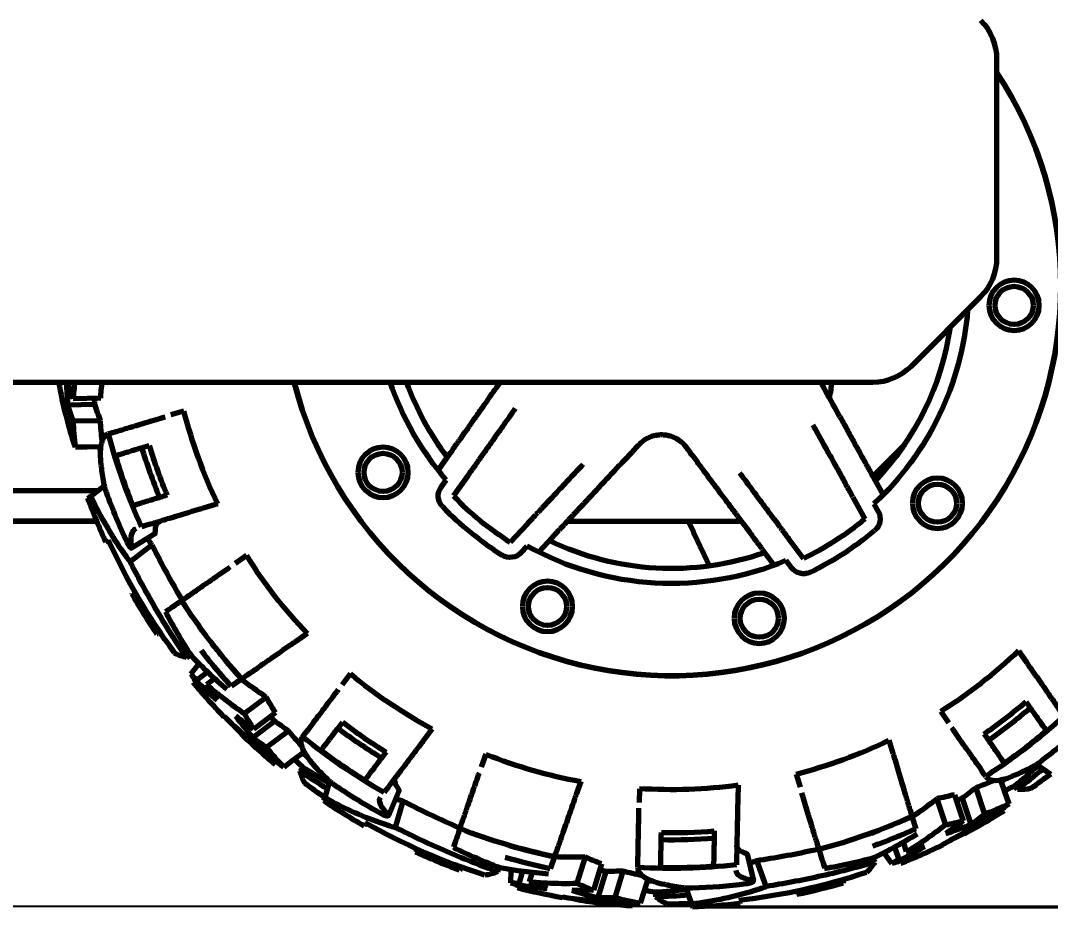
# Model space of a CAD drawing. Header units: millimetres. Extents: x 0 to 1189, y 0 to 841.
# Drawn here: x 703.6 to 771.2, y 264.2 to 322.4 of the extents above; entities that cross this region are included whole.
import ezdxf

# ---------------------------------------------------------------- set-up
doc = ezdxf.new("R2010")
doc.units = ezdxf.units.MM
doc.header["$LTSCALE"] = 0.75
doc.layers.add('FD_Dimensions', color=7, linetype='Continuous', lineweight=35)
doc.layers.add('Visible', color=7, linetype='Continuous', lineweight=70)
doc.styles.get("Standard").update_dxf_attribs({"font": 'arial.ttf'})
doc.dimstyles.new('Dim-ISO-25', dxfattribs={"dimtxt": 3.5, "dimasz": 3.5, "dimexe": 2.1, "dimexo": 2.1, "dimgap": 1.4, "dimtad": 1, "dimzin": 12, "dimdsep": 46, "dimtxsty": 'Standard', "dimcen": 0, "dimazin": 3, "dimtp": 0.1, "dimtm": 0.1, "dimtfac": 0.714286, "dimtmove": 0, "dimatfit": 3, "dimfxl": 1, "dimtzin": 12, "dimarcsym": 0})

# ---------------------------------------------------------------- blocks, each defined once
blk = doc.blocks.new('*D31')
at = {"layer": 'Defpoints', "color": 0, "transparency": 16777216}
for p in [(586.804795, 358.159183), (807.04622, 358.159183), (572.723978, 264.278999)]:
    blk.add_point(p, dxfattribs=at)
at = {"layer": 'FD_Dimensions', "color": 0, "lineweight": -2, "transparency": 16777216}
for p, q in [((588.904795, 358.159183), (809.14622, 358.159183)), ((807.04622, 267.778999), (807.04622, 354.659183)), ((574.823978, 264.278999), (809.14622, 264.278999))]:
    blk.add_line(p, q, dxfattribs=at)
at = {"layer": 'FD_Dimensions', "color": 0, "transparency": 16777216}
for points in [[(806.462887, 354.659183), (807.629554, 354.659183), (807.04622, 358.159183)], [(806.462887, 267.778999), (807.629554, 267.778999), (807.04622, 264.278999)]]:
    blk.add_solid(points, dxfattribs=at)
at = {"layer": 'FD_Dimensions', "color": 0, "transparency": 16777216, "insert": (803.858021, 311.219091), "char_height": 3.5, "attachment_point": 5, "rotation": 90}
blk.add_mtext('93.88', dxfattribs=at)
blk = doc.blocks.new('*D32')
at = {"layer": 'Defpoints', "color": 0, "transparency": 16777216}
for p in [(712.715859, 377.069183), (822.180648, 377.069183), (746.304795, 264.197192)]:
    blk.add_point(p, dxfattribs=at)
at = {"layer": 'FD_Dimensions', "color": 0, "lineweight": -2, "transparency": 16777216}
for p, q in [((714.815859, 377.069183), (824.280648, 377.069183)), ((822.180648, 267.697192), (822.180648, 373.569183)), ((748.404795, 264.197192), (824.280648, 264.197192))]:
    blk.add_line(p, q, dxfattribs=at)
at = {"layer": 'FD_Dimensions', "color": 0, "transparency": 16777216}
for points in [[(821.597314, 373.569183), (822.763981, 373.569183), (822.180648, 377.069183)], [(821.597314, 267.697192), (822.763981, 267.697192), (822.180648, 264.197192)]]:
    blk.add_solid(points, dxfattribs=at)
at = {"layer": 'FD_Dimensions', "color": 0, "transparency": 16777216, "insert": (818.993642, 320.633188), "char_height": 3.5, "attachment_point": 5, "rotation": 90}
blk.add_mtext('112.87', dxfattribs=at)

msp = doc.modelspace()

# ---------------------------------------------------------------- linework, layer by layer
at = {"layer": 'Visible', "extrusion": (0, 1, 0)}
for p, q in [((767.667, 306.816), (767.667, 319.834)), ((762.059, 299.717), (766.612, 304.271)), ((575.465, 298.663), (759.513, 298.663)), ((708.84, 297.598), (707.037, 297.573)), ((708.46, 297.185), (706.669, 297.159)), ((714.305, 296.765), (713.447, 296.505)), ((708.829, 296.129), (707.023, 296.104)), ((709.355, 295.269), (709.318, 295.257)), ((707.952, 294.399), (707.175, 294.388)), ((708.839, 294.411), (707.952, 294.399)), ((759.518, 292.476), (761.639, 294.598)), ((731.74, 293.946), (730.987, 292.88)), ((731.179, 291.767), (731.514, 292.24)), ((732.936, 292.52), (731.996, 291.19)), ((759.56, 292.399), (760.191, 291.257)), ((699.112, 291.548), (708.655, 291.548)), ((709.063, 291.864), (708.184, 291.182)), ((716.519, 290.674), (715.651, 290.412)), ((758.213, 291.115), (759.001, 289.688)), ((759.596, 290.679), (759.876, 290.172)), ((708.577, 289.548), (698.44, 289.548)), ((698.44, 289.547), (708.472, 289.547)), ((736.829, 289.347), (735.716, 288.157)), ((739.482, 289.547), (750.885, 289.547)), ((712.403, 288.709), (710.862, 287.772)), ((710.777, 286.865), (712.209, 287.977)), ((738.467, 288.463), (737.575, 287.51)), ((753.993, 288.393), (754.967, 287.087)), ((736.446, 287.474), (736.842, 287.897)), ((752.267, 287.696), (753.047, 286.65)), ((718.4, 287.277), (717.664, 286.765)), ((754.166, 286.489), (753.819, 286.953)), ((722.387, 282.168), (721.643, 281.651)), ((714.496, 280.574), (714.74, 280.763)), ((769.084, 281.03), (769.601, 280.286)), ((715.228, 280.119), (714.762, 279.497)), ((715.284, 280.195), (715.228, 280.119)), ((715.849, 279.65), (715.097, 279.087)), ((716.315, 279.218), (715.791, 278.826)), ((718.098, 279.185), (717.408, 278.705)), ((718.098, 279.185), (718.101, 279.187)), ((725.226, 279.519), (724.684, 278.804)), ((714.921, 278.955), (715.097, 279.087)), ((719.71, 277.996), (718.265, 276.914)), ((716.954, 276.73), (716.926, 276.709)), ((720.315, 276.981), (718.871, 275.9)), ((763.975, 277.042), (764.487, 276.306)), ((720.25, 276.423), (718.816, 275.349)), ((730.597, 275.892), (730.049, 275.17)), ((718.066, 275.568), (718.087, 275.596)), ((721.169, 275.786), (719.724, 274.704)), ((722.1, 275.398), (722.077, 275.368)), ((760.578, 275.161), (760.84, 274.294)), ((721.477, 273.87), (720.855, 273.404)), ((722.187, 274.401), (721.477, 273.87)), ((734.116, 274.249), (733.821, 273.403)), ((720.429, 273.718), (720.313, 273.563)), ((721.932, 273.138), (722.121, 273.382)), ((770.256, 273.571), (771.176, 272.946)), ((723.865, 272.473), (723.555, 271.404)), ((740.344, 272.46), (740.047, 271.604)), ((754.487, 272.948), (754.747, 272.089)), ((767.903, 272.57), (768.189, 271.731)), ((728.422, 271.883), (727.727, 270.219)), ((744.198, 271.985), (744.18, 271.089)), ((750.675, 272.208), (750.656, 271.302)), ((766.272, 272.031), (766.854, 270.321)), ((768.189, 271.731), (768.44, 270.995)), ((769.025, 271.937), (768.852, 272.193)), ((728.19, 269.436), (728.696, 271.176)), ((763.719, 271.325), (764.301, 269.617)), ((764.871, 271.587), (765.453, 269.88)), ((765.382, 271.353), (765.96, 269.658)), ((768.009, 270.688), (768.121, 270.529)), ((762.09, 270.16), (762.089, 270.163)), ((762.09, 270.16), (762.333, 269.356)), ((765.52, 269.012), (765.5, 269.041)), ((761.507, 268.474), (761.718, 267.855)), ((751.272, 267.686), (751.688, 265.932)), ((760.259, 267.796), (760.314, 267.719)), ((760.314, 267.719), (760.762, 267.083)), ((760.953, 268.164), (761.255, 267.276)), ((764.071, 268.313), (764.083, 268.28)), ((738.628, 267.525), (738.352, 266.732)), ((738.628, 267.525), (738.629, 267.528)), ((740.631, 267.511), (740.098, 265.787)), ((741.717, 267.045), (741.184, 265.323)), ((752.523, 265.571), (751.909, 267.276)), ((759.656, 267.163), (759.551, 267.454)), ((761.326, 267.067), (761.255, 267.276)), ((734.897, 266.532), (734.983, 266.829)), ((735.756, 266.594), (735.745, 265.817)), ((735.758, 266.689), (735.756, 266.594)), ((736.535, 266.579), (736.257, 265.682)), ((737.166, 266.504), (736.972, 265.879)), ((741.992, 266.556), (741.463, 264.845)), ((743.11, 266.581), (742.577, 264.856)), ((736.192, 265.472), (736.257, 265.682)), ((744.747, 266.059), (744.485, 265.212)), ((744.485, 265.212), (744.256, 264.469)), ((745.283, 264.887), (745.293, 265.196)), ((747.239, 265.485), (747.616, 264.438)), ((739.145, 264.867), (739.135, 264.833)), ((740.728, 264.581), (740.728, 264.616)), ((743.727, 264.473), (743.724, 264.279))]:
    msp.add_line(p, q, dxfattribs=at)
at = {"layer": 'Visible', "extrusion": (1e-16, 0, -1)}
for centre in [(-768.795, 303.697), (-727.375, 292.739), (-763.765, 290.716), (-738.166, 283.944), (-752.066, 283.171)]:
    msp.add_circle(centre, 1.65, dxfattribs=at)
at = {"layer": 'Visible'}
for centre in [(768.795, 303.697), (727.375, 292.739), (763.765, 290.716), (738.166, 283.944), (752.066, 283.171)]:
    msp.add_circle(centre, 1.25, dxfattribs=at)
for centre, radius, start, end in [((764.067, 319.834), 3.6, 0, 45), ((746.305, 304.947), 25.55, 194.23856, 33.27127), ((764.067, 306.816), 3.6, 315, 0), ((746.305, 304.947), 18.5, 316.32648, 351.67434), ((759.513, 302.263), 3.6, 270, 315), ((746.305, 304.947), 18.5, 199.85801, 217.30942), ((754.055, 298.524), 2.75, 341.4537, 2.89984), ((746.305, 304.947), 35.842, 196.936, 202.49387), ((746.305, 304.947), 39.494, 200.00212, 205.14119), ((746.305, 304.947), 19.85, 223.87441, 237.76149), ((746.305, 304.947), 20.85, 223.87441, 237.76149), ((708.472, 290.047), 0.5, 270, 272.64251), ((746.305, 304.947), 20.85, 295.87441, 309.76149), ((746.305, 304.947), 18.5, 244.32648, 289.30942), ((746.305, 304.947), 33.029, 212.34323, 223.60355), ((746.305, 304.947), 38.201, 217.82775, 222.40648), ((746.305, 304.947), 35.842, 304.936, 310.49387), ((746.305, 304.947), 35.842, 232.936, 238.49387), ((746.305, 304.947), 39.494, 308.00212, 313.14119), ((746.305, 304.947), 33.029, 284.34323, 295.60355), ((746.305, 304.947), 39.034, 231.66184, 232.15522), ((746.305, 304.947), 33.029, 248.34323, 259.60355), ((746.305, 304.947), 39.034, 303.66184, 304.15522), ((746.305, 304.947), 39.494, 236.00212, 241.14119), ((746.305, 304.947), 38.201, 289.82775, 294.40648), ((746.305, 304.947), 35.842, 268.936, 274.49387), ((746.305, 304.947), 38.201, 253.82775, 258.40648), ((746.305, 304.947), 39.034, 267.66184, 268.15522), ((746.305, 304.947), 39.494, 272.00212, 277.14119)]:
    msp.add_arc(centre, radius, start, end, dxfattribs=at)
at = {"layer": 'Visible', "extrusion": (1e-16, 0, -1)}
for centre, radius, start, end in [((-746.305, 304.947), 25.55, 146.72873, 345.76144), ((-746.305, 304.947), 19.5, 184.54474, 227.03047), ((-746.305, 304.947), 19.5, 319.33363, 341.19972), ((-746.305, 304.947), 33.029, 334.39645, 345.65677), ((-746.305, 304.947), 38.198, 335.59283, 345.32173), ((-746.305, 304.947), 39, 343.99085, 344.32489), ((-746.305, 304.947), 36.332, 337.58302, 343.06559), ((-746.305, 304.947), 38.155, 337.85129, 343.07116), ((-731.996, 291.19), 1, 316.12559, 35.26504), ((-746.305, 304.947), 40.75, 335.6634, 340.04544), ((-759.001, 289.688), 1, 151.09906, 230.23851), ((-746.305, 304.947), 19.85, 230.23851, 244.12559), ((-746.305, 304.947), 40.53, 323.59586, 335.73799), ((-735.716, 288.157), 1, 223.09906, 302.23851), ((-746.305, 304.947), 19.5, 247.33363, 299.03048), ((-754.967, 287.087), 1, 244.12559, 323.26504), ((-746.305, 304.947), 40.75, 325.95456, 330.3366), ((-746.305, 304.947), 38.198, 317.59283, 327.32173), ((-746.305, 304.947), 39.034, 317.75632, 322.23651), ((-746.305, 304.947), 33.029, 226.39645, 237.65677), ((-746.305, 304.947), 33.029, 298.39645, 309.65677), ((-746.305, 304.947), 40.75, 316.13414, 320.36886), ((-746.305, 304.947), 36.332, 229.58302, 235.0656), ((-746.305, 304.947), 38.198, 227.59283, 237.32173), ((-746.305, 304.947), 36.332, 301.58302, 307.06559), ((-746.305, 304.947), 40.75, 309.63114, 313.86586), ((-746.305, 304.947), 38.198, 299.59283, 309.32173), ((-746.305, 304.947), 38.155, 229.85129, 235.07116), ((-746.305, 304.947), 38.155, 301.85129, 307.07116), ((-746.305, 304.947), 39, 307.99085, 308.32489), ((-746.305, 304.947), 39, 235.99085, 236.32489), ((-746.305, 304.947), 40.53, 232.14573, 234.40414), ((-746.305, 304.947), 40.53, 304.14573, 306.40414), ((-746.305, 304.947), 33.029, 262.39645, 273.65677), ((-746.305, 304.947), 40.75, 299.6634, 304.04544), ((-746.305, 304.947), 40.75, 237.63114, 241.86587), ((-746.305, 304.947), 40.53, 287.59586, 299.73799), ((-746.305, 304.947), 38.198, 245.59283, 255.32173), ((-746.305, 304.947), 38.198, 281.59283, 291.32173), ((-746.305, 304.947), 39.034, 245.75632, 250.23651), ((-746.305, 304.947), 36.332, 265.58302, 271.06559), ((-746.305, 304.947), 40.75, 289.95456, 294.3366), ((-746.305, 304.947), 40.75, 244.13413, 248.36886), ((-746.305, 304.947), 39.034, 281.75632, 286.23651), ((-746.305, 304.947), 38.198, 263.59283, 273.32173), ((-746.305, 304.947), 38.155, 265.85129, 271.07116), ((-746.305, 304.947), 40.53, 251.59586, 263.73799), ((-746.305, 304.947), 39, 271.99085, 272.32489), ((-746.305, 304.947), 40.75, 253.95456, 258.3366), ((-746.305, 304.947), 40.75, 280.13414, 284.36886), ((-746.305, 304.947), 40.75, 273.63114, 277.86586), ((-746.305, 304.947), 40.53, 268.14573, 270.40414), ((-746.305, 304.947), 40.75, 263.6634, 268.04544)]:
    msp.add_arc(centre, radius, start, end, dxfattribs=at)
for centre, major_axis, ratio, start_param, end_param in [((752.753, 306.122), (47.169, 0.673), 0.707106, 2.902593, 2.936258), ((756.066, 297.191), (47.247, 0.674), 0.579245, 3.181116, 3.220025), ((752.567, 304.63), (45.243, 0.643), 0.7071, 2.892808, 2.926871), ((757.254, 315.843), (44.265, 34.357), 0.196114, 2.99138, 3.060103), ((754.462, 305.458), (37.617, 28.161), 0.707106, 3.159804, 3.197451), ((758.762, 304.408), (37.829, 28.314), 0.579247, 3.181085, 3.224097), ((750.831, 309.688), (37.765, 28.27), 0.707106, 2.902593, 2.944348), ((751.559, 308.375), (36.225, 27.117), 0.707107, 2.892847, 2.926908), ((757.201, 315.897), (34.357, 44.265), 0.196114, 3.223082, 3.291805), ((744.905, 308.163), (23.743, 34.137), 0.922984, 3.05943, 3.112925), ((742.814, 304.61), (-25.129, 33.13), 0.922984, 3.05943, 3.112925), ((744.67, 311.001), (-14.595, 42.829), 0.707106, 2.892842, 2.926905), ((739.258, 318.693), (-31.482, 46.354), 0.196114, 3.223082, 3.291805), ((750.663, 316.628), (-15.244, 44.726), 0.579243, 3.181151, 3.224161), ((743.195, 310.716), (-15.216, 44.652), 0.707106, 2.902593, 2.944348), ((748.339, 312.863), (-15.158, 44.478), 0.707106, 3.159804, 3.197451), ((756.696, 311.836), (13.955, 45.145), 0.579241, 3.181171, 3.224182), ((739.326, 318.728), (-18.997, 52.716), 0.196114, 2.99138, 3.060103), ((748.759, 320.198), (15.617, 53.814), 0.196114, 2.99138, 3.060103), ((748.54, 310.805), (13.366, 43.228), 0.707108, 2.892855, 2.926918), ((752.603, 310.155), (13.88, 44.894), 0.707106, 3.159804, 3.197451), ((747.18, 311.443), (13.936, 45.068), 0.707106, 2.902593, 2.944348), ((743.282, 306.726), (-0.856, 41.573), 0.922984, 3.05943, 3.112925), ((748.684, 320.21), (1.777, 56.006), 0.196114, 3.223082, 3.291805)]:
    msp.add_ellipse(centre, major_axis=major_axis, ratio=ratio, start_param=start_param, end_param=end_param, dxfattribs=at)
at = {"layer": 'Visible'}
for centre, major_axis, ratio, start_param, end_param in [((756.104, 297.149), (49.09, 0.702), 0.579244, 3.063658, 3.102012), ((752.651, 304.635), (47.078, 0.671), 0.707105, 3.347881, 3.380548), ((751.506, 305.818), (38.851, 23.638), 0.768445, 2.811499, 2.840964), ((749.521, 303.547), (34.137, 23.743), 0.922984, 3.026359, 3.112925), ((750.905, 309.948), (37.933, 28.394), 0.707105, 3.238675, 3.295086), ((758.816, 304.399), (39.302, 29.422), 0.579244, 3.060617, 3.102012), ((751.623, 308.425), (37.692, 28.215), 0.707105, 3.347881, 3.380548), ((750, 308.709), (17.537, 41.96), 0.768445, 2.811499, 2.840964), ((743.869, 309.624), (-34.487, 29.645), 0.768445, 2.811499, 2.840964), ((750.693, 316.677), (-15.837, 46.47), 0.579244, 3.060617, 3.102012), ((744.64, 311.08), (-15.186, 44.566), 0.707105, 3.347881, 3.380548), ((749.729, 305.705), (13.661, 39.274), 0.922984, 3.026359, 3.112925), ((742.971, 310.868), (-15.283, 44.851), 0.707105, 3.238675, 3.295086), ((748.63, 307.573), (-12.032, 39.803), 0.922984, 3.026359, 3.112925), ((747.087, 311.697), (13.999, 45.268), 0.707105, 3.238675, 3.295086), ((756.749, 311.858), (14.502, 46.904), 0.579244, 3.060617, 3.102012), ((747.083, 310.163), (-10.476, 44.254), 0.768445, 2.811499, 2.840964), ((748.563, 310.887), (13.909, 44.981), 0.707105, 3.347881, 3.380548)]:
    msp.add_ellipse(centre, major_axis=major_axis, ratio=ratio, start_param=start_param, end_param=end_param, dxfattribs=at)
for points, knots in [([(707.175, 294.388), (706.958, 295.057), (706.76, 295.735), (706.395, 297.162), (706.233, 297.913), (706.096, 298.663)], [17.408031, 17.408031, 17.408031, 17.408031, 17.632683, 17.632683, 17.8781763, 17.8781763, 17.8781763, 17.8781763]), ([(757.364, 296.378), (757.058, 296.931), (756.744, 297.501), (756.318, 298.273), (756.205, 298.477), (756.102, 298.663)], [0.0001795, 0.0001795, 0.0001795, 0.0001795, 0.228271, 0.228271, 0.3177432, 0.3177432, 0.3177432, 0.3177432]), ([(733.316, 296.174), (733.428, 296.332), (733.574, 296.539), (733.928, 297.039), (734.134, 297.331), (734.364, 297.656)], [-0.2877058, -0.2877058, -0.2877058, -0.2877058, -0.1439315, -0.1439315, -0.0000769, -0.0000769, -0.0000769, -0.0000769]), ([(736.048, 296.92), (735.838, 296.624), (735.566, 296.239), (735.076, 295.546), (734.888, 295.28), (734.74, 295.07)], [0.000001, 0.000001, 0.000001, 0.000001, 0.1317049, 0.1317049, 0.240232, 0.240232, 0.240232, 0.240232]), ([(709.353, 295.268), (709.512, 295.316), (709.711, 295.376), (710.207, 295.526), (710.513, 295.619), (711.129, 295.805), (711.496, 295.916), (712.274, 296.151), (712.684, 296.275), (713.075, 296.393)], [-4.0816675, -4.0816675, -4.0816675, -4.0816675, -3.9618291, -3.9618291, -3.8252836, -3.8252836, -3.6886674, -3.6886674, -3.5563533, -3.5563533, -3.5563533, -3.5563533]), ([(733.316, 296.174), (733.139, 295.924), (732.988, 295.71), (732.701, 295.304), (732.56, 295.105), (732.406, 294.887), (732.367, 294.832), (732.347, 294.804)], [1.8083544, 1.8083544, 1.8083544, 1.8083544, 2.0183642, 2.0183642, 2.3054133, 2.3054133, 2.4994917, 2.4994917, 2.4994917, 2.4994917]), ([(757.364, 296.377), (757.556, 296.029), (757.729, 295.716), (758.025, 295.179), (758.148, 294.958), (758.241, 294.788)], [-0.2881047, -0.2881047, -0.2881047, -0.2881047, -0.1440088, -0.1440088, -0.0000001, -0.0000001, -0.0000001, -0.0000001]), ([(756.703, 293.849), (756.58, 294.074), (756.422, 294.359), (756.012, 295.102), (755.784, 295.515), (755.609, 295.832)], [0.000128, 0.000128, 0.000128, 0.000128, 0.1731678, 0.1731678, 0.3834243, 0.3834243, 0.3834243, 0.3834243]), ([(709.317, 295.257), (709.276, 295.245), (709.237, 295.226), (709.034, 295.091), (708.916, 294.86), (708.796, 294.186), (708.794, 293.752), (708.855, 293.208), (708.86, 293.171), (708.864, 293.133)], [2.3628766, 2.3628766, 2.3628766, 2.3628766, 2.4067943, 2.4067943, 2.6057136, 2.6057136, 2.8021395, 2.8021395, 2.8164491, 2.8164491, 2.8164491, 2.8164491]), ([(731.74, 293.946), (731.816, 294.053), (731.906, 294.18), (732.045, 294.377), (732.12, 294.484), (732.226, 294.632), (732.275, 294.702), (732.328, 294.776), (732.344, 294.799), (732.347, 294.804)], [-0.455571, -0.455571, -0.455571, -0.455571, -0.4160596, -0.4160596, -0.3774293, -0.3774293, -0.3399935, -0.3399935, -0.3080137, -0.3080137, -0.3080137, -0.3080137]), ([(734.74, 295.07), (734.492, 294.719), (734.283, 294.424), (733.932, 293.928), (733.771, 293.7), (733.593, 293.449), (733.547, 293.384), (733.526, 293.354)], [1.7902439, 1.7902439, 1.7902439, 1.7902439, 2.0572112, 2.0572112, 2.3687753, 2.3687753, 2.5871882, 2.5871882, 2.5871882, 2.5871882]), ([(744.192, 294.581), (744.226, 294.617), (744.261, 294.652), (744.456, 294.832), (744.645, 294.959), (744.994, 295.109), (745.135, 295.152), (745.363, 295.195), (745.446, 295.206), (745.607, 295.216), (745.685, 295.216), (745.764, 295.212)], [-0.1895415, -0.1895415, -0.1895415, -0.1895415, -0.1716037, -0.1716037, -0.09499, -0.09499, -0.0487184, -0.0487184, -0.0235669, -0.0235669, -0.000001, -0.000001, -0.000001, -0.000001]), ([(745.764, 295.212), (745.842, 295.207), (745.92, 295.198), (746.079, 295.17), (746.159, 295.151), (746.382, 295.083), (746.517, 295.024), (746.847, 294.836), (747.02, 294.69), (747.194, 294.49), (747.225, 294.451), (747.255, 294.411)], [-0.1902038, -0.1902038, -0.1902038, -0.1902038, -0.1665355, -0.1665355, -0.1413064, -0.1413064, -0.0947988, -0.0947988, -0.0182444, -0.0182444, -0.000001, -0.000001, -0.000001, -0.000001]), ([(758.241, 294.788), (758.389, 294.52), (758.516, 294.291), (758.756, 293.856), (758.874, 293.642), (759.003, 293.409), (759.036, 293.349), (759.052, 293.32)], [-8.561496, -8.561496, -8.561496, -8.561496, -8.3514854, -8.3514854, -8.0644363, -8.0644363, -7.8703579, -7.8703579, -7.8703579, -7.8703579]), ([(709.803, 293.837), (709.954, 293.883), (710.139, 293.939), (710.615, 294.082), (710.921, 294.175), (711.463, 294.339), (711.73, 294.419), (712.017, 294.506)], [-4.069161, -4.069161, -4.069161, -4.069161, -3.9594341, -3.9594341, -3.8229021, -3.8229021, -3.7194059, -3.7194059, -3.7194059, -3.7194059]), ([(741.572, 291.782), (742.004, 292.243), (742.449, 292.719), (743.136, 293.453), (743.369, 293.701), (743.755, 294.114), (743.986, 294.361), (744.192, 294.581)], [0.0001795, 0.0001795, 0.0001795, 0.0001795, 0.228271, 0.228271, 0.3626383, 0.3626383, 0.4968343, 0.4968343, 0.4968343, 0.4968343]), ([(749.549, 291.338), (749.171, 291.845), (748.781, 292.366), (748.18, 293.172), (747.976, 293.445), (747.638, 293.898), (747.436, 294.169), (747.255, 294.411)], [-0.4080662, -0.4080662, -0.4080662, -0.4080662, -0.2206611, -0.2206611, -0.1102605, -0.1102605, -0.000001, -0.000001, -0.000001, -0.000001]), ([(756.703, 293.849), (756.912, 293.473), (757.086, 293.156), (757.38, 292.624), (757.515, 292.38), (757.664, 292.11), (757.702, 292.041), (757.719, 292.009)], [-8.9311151, -8.9311151, -8.9311151, -8.9311151, -8.6641467, -8.6641467, -8.3525826, -8.3525826, -8.1341697, -8.1341697, -8.1341697, -8.1341697]), ([(733.526, 293.354), (733.523, 293.349), (733.507, 293.327), (733.455, 293.253), (733.407, 293.185), (733.304, 293.04), (733.231, 292.937), (733.096, 292.746), (733.01, 292.624), (732.936, 292.52)], [0.3038444, 0.3038444, 0.3038444, 0.3038444, 0.3361689, 0.3361689, 0.3733732, 0.3733732, 0.411099, 0.411099, 0.4492072, 0.4492072, 0.4492072, 0.4492072]), ([(738.963, 291.628), (739.139, 291.815), (739.361, 292.053), (739.941, 292.673), (740.264, 293.017), (740.511, 293.282)], [0.000128, 0.000128, 0.000128, 0.000128, 0.1731678, 0.1731678, 0.3834243, 0.3834243, 0.3834243, 0.3834243]), ([(750.77, 292.712), (750.987, 292.421), (751.269, 292.043), (751.776, 291.363), (751.971, 291.102), (752.125, 290.897)], [0.000001, 0.000001, 0.000001, 0.000001, 0.1317049, 0.1317049, 0.240232, 0.240232, 0.240232, 0.240232]), ([(759.052, 293.32), (759.055, 293.314), (759.069, 293.29), (759.112, 293.21), (759.154, 293.135), (759.242, 292.976), (759.305, 292.862), (759.422, 292.65), (759.497, 292.515), (759.56, 292.399)], [-0.2991643, -0.2991643, -0.2991643, -0.2991643, -0.2671844, -0.2671844, -0.2297487, -0.2297487, -0.1911184, -0.1911184, -0.151607, -0.151607, -0.151607, -0.151607]), ([(709.018, 292.081), (709.026, 292.036), (709.035, 291.988), (709.065, 291.849), (709.091, 291.753), (709.138, 291.597), (709.157, 291.539), (709.178, 291.48), (709.183, 291.466), (709.188, 291.452), (709.193, 291.438)], [0.57737749, 0.57737749, 0.57737749, 0.57737749, 0.59475126, 0.59475126, 0.62625191, 0.62625191, 0.6448508, 0.6448508, 0.6448508, 0.64934479, 0.64934479, 0.64934479, 0.64934479]), ([(738.963, 291.628), (738.67, 291.314), (738.423, 291.05), (738.007, 290.606), (737.817, 290.403), (737.606, 290.178), (737.552, 290.12), (737.527, 290.093)], [-8.9311151, -8.9311151, -8.9311151, -8.9311151, -8.6641467, -8.6641467, -8.3525826, -8.3525826, -8.1341697, -8.1341697, -8.1341697, -8.1341697]), ([(741.572, 291.781), (741.3, 291.491), (741.056, 291.23), (740.637, 290.782), (740.464, 290.597), (740.332, 290.456)], [-0.2881047, -0.2881047, -0.2881047, -0.2881047, -0.1440088, -0.1440088, -0.0000001, -0.0000001, -0.0000001, -0.0000001]), ([(750.635, 289.883), (750.519, 290.038), (750.368, 290.241), (750.001, 290.732), (749.787, 291.019), (749.549, 291.337)], [-0.2877058, -0.2877058, -0.2877058, -0.2877058, -0.1439315, -0.1439315, -0.0000769, -0.0000769, -0.0000769, -0.0000769]), ([(758.213, 291.115), (758.152, 291.226), (758.08, 291.357), (757.967, 291.562), (757.906, 291.672), (757.82, 291.828), (757.779, 291.901), (757.736, 291.98), (757.722, 292.004), (757.719, 292.009)], [0.1496318, 0.1496318, 0.1496318, 0.1496318, 0.18774, 0.18774, 0.2254658, 0.2254658, 0.2626701, 0.2626701, 0.2949946, 0.2949946, 0.2949946, 0.2949946]), ([(708.184, 291.182), (708.236, 291.07), (708.288, 290.958), (708.937, 289.609), (709.648, 288.412), (710.564, 287.148), (710.67, 287.006), (710.777, 286.865)], [-6.7908419, -6.7908419, -6.7908419, -6.7908419, -6.742069, -6.742069, -6.2007054, -6.2007054, -6.1314654, -6.1314654, -6.1314654, -6.1314654]), ([(713.19, 291.235), (712.899, 291.147), (712.629, 291.065), (712.084, 290.9), (711.777, 290.808), (711.301, 290.664), (711.116, 290.608), (710.965, 290.562)], [-0.6503544, -0.6503544, -0.6503544, -0.6503544, -0.5458766, -0.5458766, -0.409261, -0.409261, -0.2999653, -0.2999653, -0.2999653, -0.2999653]), ([(752.125, 290.897), (752.382, 290.551), (752.598, 290.262), (752.961, 289.775), (753.128, 289.551), (753.313, 289.304), (753.36, 289.241), (753.382, 289.212)], [1.7902439, 1.7902439, 1.7902439, 1.7902439, 2.0572112, 2.0572112, 2.3687753, 2.3687753, 2.5871882, 2.5871882, 2.5871882, 2.5871882]), ([(715.276, 290.298), (714.878, 290.178), (714.461, 290.052), (713.673, 289.814), (713.302, 289.702), (712.681, 289.514), (712.374, 289.421), (711.878, 289.271), (711.679, 289.211), (711.52, 289.163)], [-0.8176817, -0.8176817, -0.8176817, -0.8176817, -0.683213, -0.683213, -0.5456153, -0.5456153, -0.4089137, -0.4089137, -0.2898807, -0.2898807, -0.2898807, -0.2898807]), ([(715.651, 290.412), (715.532, 290.375), (715.39, 290.333), (715.278, 290.299), (715.277, 290.299), (715.276, 290.298)], [0.44681284, 0.44681284, 0.44681284, 0.44681284, 0.48438099, 0.48438099, 0.4848196, 0.4848196, 0.4848196, 0.4848196]), ([(736.829, 289.347), (736.916, 289.44), (737.018, 289.549), (737.178, 289.72), (737.264, 289.812), (737.386, 289.942), (737.443, 290.003), (737.504, 290.068), (737.523, 290.089), (737.527, 290.093)], [0.1496318, 0.1496318, 0.1496318, 0.1496318, 0.18774, 0.18774, 0.2254658, 0.2254658, 0.2626701, 0.2626701, 0.2949946, 0.2949946, 0.2949946, 0.2949946]), ([(740.332, 290.456), (740.123, 290.232), (739.944, 290.041), (739.604, 289.678), (739.437, 289.499), (739.255, 289.305), (739.209, 289.255), (739.186, 289.231)], [-8.561496, -8.561496, -8.561496, -8.561496, -8.3514854, -8.3514854, -8.0644363, -8.0644363, -7.8703579, -7.8703579, -7.8703579, -7.8703579]), ([(712.425, 288.782), (712.42, 288.991), (712.445, 289.163), (712.552, 289.416), (712.634, 289.498), (712.744, 289.533), (712.745, 289.533), (712.746, 289.534)], [-0.2529301, -0.2529301, -0.2529301, -0.2529301, -0.1264637, -0.1264637, -0.0014004, -0.0014004, 0, 0, 0, 0]), ([(750.635, 289.883), (750.818, 289.638), (750.974, 289.428), (751.272, 289.029), (751.418, 288.833), (751.577, 288.62), (751.618, 288.565), (751.638, 288.539)], [1.8083544, 1.8083544, 1.8083544, 1.8083544, 2.0183642, 2.0183642, 2.3054133, 2.3054133, 2.4994917, 2.4994917, 2.4994917, 2.4994917]), ([(710.878, 287.892), (710.827, 288.22), (710.826, 288.49), (710.922, 288.887), (711.019, 289.011), (711.161, 289.054)], [-0.3219243, -0.3219243, -0.3219243, -0.3219243, -0.1609373, -0.1609373, 0, 0, 0, 0]), ([(712.403, 288.709), (712.404, 288.71), (712.406, 288.711), (712.42, 288.724), (712.425, 288.748), (712.425, 288.782)], [0.08069478, 0.08069478, 0.08069478, 0.08069478, 0.08342407, 0.08342407, 0.10432825, 0.10432825, 0.10432825, 0.10432825]), ([(739.186, 289.231), (739.181, 289.226), (739.162, 289.206), (739.1, 289.139), (739.042, 289.077), (738.917, 288.944), (738.828, 288.849), (738.663, 288.673), (738.557, 288.559), (738.467, 288.463)], [-0.2991643, -0.2991643, -0.2991643, -0.2991643, -0.2671844, -0.2671844, -0.2297487, -0.2297487, -0.1911184, -0.1911184, -0.151607, -0.151607, -0.151607, -0.151607]), ([(753.382, 289.212), (753.385, 289.207), (753.402, 289.185), (753.456, 289.113), (753.506, 289.046), (753.612, 288.903), (753.687, 288.802), (753.827, 288.614), (753.917, 288.495), (753.993, 288.393)], [0.3038444, 0.3038444, 0.3038444, 0.3038444, 0.3361689, 0.3361689, 0.3733732, 0.3733732, 0.411099, 0.411099, 0.4492072, 0.4492072, 0.4492072, 0.4492072]), ([(710.552, 288.168), (710.567, 288.136), (710.583, 288.104), (710.621, 288.032), (710.644, 287.993), (710.697, 287.91), (710.726, 287.869), (710.779, 287.808), (710.801, 287.788), (710.841, 287.765), (710.857, 287.765), (710.879, 287.787), (710.884, 287.811), (710.882, 287.859), (710.88, 287.875), (710.878, 287.892)], [0.0011854, 0.0011854, 0.0011854, 0.0011854, 0.0118921, 0.0118921, 0.0261366, 0.0261366, 0.045713, 0.045713, 0.0638758, 0.0638758, 0.0833592, 0.0833592, 0.1044028, 0.1044028, 0.1129139, 0.1129139, 0.1129139, 0.1129139]), ([(711.896, 288.401), (711.964, 288.307), (712.032, 288.213), (712.137, 288.072), (712.173, 288.024), (712.209, 287.977)], [17.2760773, 17.2760773, 17.2760773, 17.2760773, 17.32127312, 17.32127312, 17.3447499, 17.3447499, 17.3447499, 17.3447499]), ([(712.209, 287.977), (712.418, 287.556), (712.633, 287.137), (713.282, 285.912), (713.728, 285.119), (714.187, 284.347)], [-2.189382, -2.189382, -2.189382, -2.189382, -2.0480289, -2.0480289, -1.7727264, -1.7727264, -1.7727264, -1.7727264]), ([(752.267, 287.696), (752.188, 287.801), (752.095, 287.926), (751.951, 288.119), (751.873, 288.224), (751.764, 288.37), (751.713, 288.438), (751.659, 288.511), (751.642, 288.533), (751.638, 288.539)], [-0.455571, -0.455571, -0.455571, -0.455571, -0.4160596, -0.4160596, -0.3774293, -0.3774293, -0.3399935, -0.3399935, -0.3080137, -0.3080137, -0.3080137, -0.3080137]), ([(714.496, 280.574), (714.38, 280.744), (714.264, 280.916), (713.201, 282.513), (712.289, 284.029), (711.212, 286.023), (710.992, 286.443), (710.777, 286.865)], [1.4412238, 1.4412238, 1.4412238, 1.4412238, 1.506827, 1.506827, 2.0457096, 2.0457096, 2.1881347, 2.1881347, 2.1881347, 2.1881347]), ([(714.153, 284.323), (714.289, 284.418), (714.459, 284.536), (714.885, 284.832), (715.147, 285.015), (715.676, 285.382), (715.991, 285.601), (716.658, 286.066), (717.009, 286.31), (717.345, 286.543)], [0.2897036, 0.2897036, 0.2897036, 0.2897036, 0.409542, 0.409542, 0.5460875, 0.5460875, 0.6827036, 0.6827036, 0.8150178, 0.8150178, 0.8150178, 0.8150178]), ([(721.321, 281.427), (720.98, 281.189), (720.623, 280.941), (719.946, 280.47), (719.628, 280.249), (719.096, 279.879), (718.833, 279.696), (718.407, 279.4), (718.236, 279.281), (718.101, 279.187)], [3.5813627, 3.5813627, 3.5813627, 3.5813627, 3.7158313, 3.7158313, 3.8534291, 3.8534291, 3.9901307, 3.9901307, 4.1091636, 4.1091636, 4.1091636, 4.1091636]), ([(721.643, 281.651), (721.541, 281.579), (721.42, 281.495), (721.323, 281.428), (721.322, 281.427), (721.321, 281.427)], [0.44681284, 0.44681284, 0.44681284, 0.44681284, 0.48438099, 0.48438099, 0.4848196, 0.4848196, 0.4848196, 0.4848196]), ([(769.601, 280.286), (769.673, 280.183), (769.757, 280.062), (769.824, 279.966), (769.825, 279.965), (769.825, 279.964)], [0.44681284, 0.44681284, 0.44681284, 0.44681284, 0.48438099, 0.48438099, 0.4848196, 0.4848196, 0.4848196, 0.4848196]), ([(769.825, 279.964), (770.063, 279.622), (770.311, 279.265), (770.782, 278.589), (771.003, 278.271), (771.373, 277.739), (771.556, 277.475), (771.852, 277.049), (771.971, 276.879), (772.065, 276.743)], [-0.8176817, -0.8176817, -0.8176817, -0.8176817, -0.683213, -0.683213, -0.5456153, -0.5456153, -0.4089137, -0.4089137, -0.2898807, -0.2898807, -0.2898807, -0.2898807]), ([(715.791, 278.826), (716.079, 278.573), (716.376, 278.324), (717.187, 277.676), (717.716, 277.287), (718.265, 276.914)], [6.940353, 6.940353, 6.940353, 6.940353, 7.0935578, 7.0935578, 7.3468953, 7.3468953, 7.3468953, 7.3468953]), ([(722.1, 275.397), (722.2, 275.529), (722.325, 275.695), (722.638, 276.107), (722.832, 276.362), (723.221, 276.875), (723.453, 277.181), (723.944, 277.828), (724.202, 278.169), (724.449, 278.495)], [-4.0816675, -4.0816675, -4.0816675, -4.0816675, -3.9618291, -3.9618291, -3.8252836, -3.8252836, -3.6886674, -3.6886674, -3.5563533, -3.5563533, -3.5563533, -3.5563533]), ([(769.579, 277.69), (769.753, 277.441), (769.914, 277.209), (770.239, 276.742), (770.422, 276.479), (770.706, 276.07), (770.816, 275.912), (770.906, 275.782)], [-0.6503544, -0.6503544, -0.6503544, -0.6503544, -0.5458766, -0.5458766, -0.409261, -0.409261, -0.2999653, -0.2999653, -0.2999653, -0.2999653]), ([(720.855, 273.404), (720.286, 273.819), (719.728, 274.251), (718.407, 275.346), (717.661, 276.027), (716.954, 276.73)], [17.408031, 17.408031, 17.408031, 17.408031, 17.632683, 17.632683, 17.9554931, 17.9554931, 17.9554931, 17.9554931]), ([(723.305, 274.504), (723.4, 274.63), (723.517, 274.783), (723.817, 275.18), (724.011, 275.434), (724.352, 275.885), (724.521, 276.107), (724.703, 276.347)], [-4.069161, -4.069161, -4.069161, -4.069161, -3.9594341, -3.9594341, -3.8229021, -3.8229021, -3.7194059, -3.7194059, -3.7194059, -3.7194059]), ([(766.929, 272.795), (766.834, 272.931), (766.716, 273.102), (766.42, 273.527), (766.237, 273.79), (765.87, 274.318), (765.651, 274.633), (765.186, 275.3), (764.942, 275.651), (764.709, 275.987)], [-4.0816675, -4.0816675, -4.0816675, -4.0816675, -3.9618291, -3.9618291, -3.8252836, -3.8252836, -3.6886674, -3.6886674, -3.5563533, -3.5563533, -3.5563533, -3.5563533]), ([(722.077, 275.367), (722.051, 275.333), (722.03, 275.295), (721.945, 275.066), (721.986, 274.81), (722.285, 274.194), (722.538, 273.842), (722.908, 273.438), (722.933, 273.41), (722.959, 273.382)], [2.3628766, 2.3628766, 2.3628766, 2.3628766, 2.4067943, 2.4067943, 2.6057136, 2.6057136, 2.8021395, 2.8021395, 2.8164491, 2.8164491, 2.8164491, 2.8164491]), ([(730.049, 275.17), (729.974, 275.07), (729.885, 274.953), (729.814, 274.86), (729.813, 274.858), (729.812, 274.857)], [0.44681284, 0.44681284, 0.44681284, 0.44681284, 0.48438099, 0.48438099, 0.4848196, 0.4848196, 0.4848196, 0.4848196]), ([(768.151, 273.665), (768.061, 273.795), (767.95, 273.953), (767.666, 274.362), (767.484, 274.624), (767.161, 275.089), (767.001, 275.318), (766.83, 275.564)], [-4.069161, -4.069161, -4.069161, -4.069161, -3.9594341, -3.9594341, -3.8229021, -3.8229021, -3.7194059, -3.7194059, -3.7194059, -3.7194059]), ([(729.812, 274.857), (729.561, 274.526), (729.298, 274.18), (728.8, 273.523), (728.566, 273.215), (728.174, 272.698), (727.98, 272.442), (727.667, 272.029), (727.541, 271.864), (727.441, 271.732)], [-0.8176817, -0.8176817, -0.8176817, -0.8176817, -0.683213, -0.683213, -0.5456153, -0.5456153, -0.4089137, -0.4089137, -0.2898807, -0.2898807, -0.2898807, -0.2898807]), ([(727.574, 274.389), (727.391, 274.147), (727.22, 273.922), (726.876, 273.469), (726.682, 273.213), (726.382, 272.817), (726.265, 272.663), (726.17, 272.537)], [-0.6503544, -0.6503544, -0.6503544, -0.6503544, -0.5458766, -0.5458766, -0.409261, -0.409261, -0.2999653, -0.2999653, -0.2999653, -0.2999653]), ([(760.84, 274.294), (760.877, 274.174), (760.919, 274.033), (760.953, 273.921), (760.953, 273.919), (760.954, 273.918)], [0.44681284, 0.44681284, 0.44681284, 0.44681284, 0.48438099, 0.48438099, 0.4848196, 0.4848196, 0.4848196, 0.4848196]), ([(760.954, 273.918), (761.074, 273.52), (761.2, 273.104), (761.438, 272.315), (761.55, 271.944), (761.738, 271.324), (761.831, 271.016), (761.981, 270.52), (762.041, 270.321), (762.089, 270.163)], [3.5813627, 3.5813627, 3.5813627, 3.5813627, 3.7158313, 3.7158313, 3.8534291, 3.8534291, 3.9901307, 3.9901307, 4.1091636, 4.1091636, 4.1091636, 4.1091636]), ([(770.064, 273.462), (770.104, 273.483), (770.147, 273.506), (770.27, 273.578), (770.353, 273.632), (770.486, 273.725), (770.536, 273.761), (770.585, 273.799), (770.597, 273.808), (770.609, 273.817), (770.621, 273.826)], [0.57737749, 0.57737749, 0.57737749, 0.57737749, 0.59475125, 0.59475125, 0.62625191, 0.62625191, 0.6448508, 0.6448508, 0.6448508, 0.64934479, 0.64934479, 0.64934479, 0.64934479]), ([(723.702, 272.622), (723.735, 272.589), (723.77, 272.556), (723.877, 272.462), (723.953, 272.399), (724.083, 272.301), (724.133, 272.265), (724.184, 272.23), (724.196, 272.221), (724.209, 272.213), (724.221, 272.204)], [0.57737749, 0.57737749, 0.57737749, 0.57737749, 0.59475126, 0.59475126, 0.62625191, 0.62625191, 0.6448508, 0.6448508, 0.6448508, 0.64934479, 0.64934479, 0.64934479, 0.64934479]), ([(728.397, 271.955), (728.27, 272.122), (728.189, 272.275), (728.127, 272.543), (728.145, 272.657), (728.214, 272.75), (728.214, 272.751), (728.215, 272.752)], [-0.2529301, -0.2529301, -0.2529301, -0.2529301, -0.1264576, -0.1264576, -0.0013937, -0.0013937, 0, 0, 0, 0]), ([(732.416, 269.364), (732.47, 269.52), (732.539, 269.716), (732.709, 270.205), (732.814, 270.508), (733.025, 271.116), (733.151, 271.478), (733.418, 272.246), (733.559, 272.65), (733.693, 273.036)], [0.2897036, 0.2897036, 0.2897036, 0.2897036, 0.409542, 0.409542, 0.5460875, 0.5460875, 0.6827036, 0.6827036, 0.8150178, 0.8150178, 0.8150178, 0.8150178]), ([(766.95, 272.764), (766.975, 272.729), (767.005, 272.697), (767.196, 272.546), (767.452, 272.505), (768.131, 272.6), (768.544, 272.731), (769.042, 272.958), (769.076, 272.974), (769.11, 272.99)], [2.3628766, 2.3628766, 2.3628766, 2.3628766, 2.4067943, 2.4067943, 2.6057136, 2.6057136, 2.8021395, 2.8021395, 2.8164491, 2.8164491, 2.8164491, 2.8164491]), ([(728.422, 271.883), (728.423, 271.885), (728.424, 271.887), (728.427, 271.905), (728.417, 271.928), (728.397, 271.955)], [0.08069478, 0.08069478, 0.08069478, 0.08069478, 0.08342407, 0.08342407, 0.10432825, 0.10432825, 0.10432825, 0.10432825]), ([(723.555, 271.404), (723.663, 271.344), (723.771, 271.284), (725.089, 270.574), (726.368, 270.024), (727.852, 269.54), (728.021, 269.487), (728.19, 269.436)], [-6.7900934, -6.7900934, -6.7900934, -6.7900934, -6.7413206, -6.7413206, -6.1999569, -6.1999569, -6.1307169, -6.1307169, -6.1307169, -6.1307169]), ([(727.668, 270.326), (727.434, 270.562), (727.275, 270.779), (727.119, 271.157), (727.125, 271.314), (727.214, 271.432)], [-0.3219243, -0.3219243, -0.3219243, -0.3219243, -0.1609373, -0.1609373, 0, 0, 0, 0]), ([(728.194, 271.336), (728.303, 271.3), (728.413, 271.264), (728.581, 271.212), (728.638, 271.194), (728.696, 271.176)], [17.2760773, 17.2760773, 17.2760773, 17.2760773, 17.32127312, 17.32127312, 17.3447499, 17.3447499, 17.3447499, 17.3447499]), ([(728.696, 271.176), (729.113, 270.959), (729.532, 270.747), (730.778, 270.137), (731.604, 269.758), (732.43, 269.403)], [-2.189382, -2.189382, -2.189382, -2.189382, -2.0480289, -2.0480289, -1.7727264, -1.7727264, -1.7727264, -1.7727264]), ([(739.918, 271.234), (739.781, 270.841), (739.638, 270.43), (739.367, 269.652), (739.24, 269.286), (739.027, 268.674), (738.922, 268.371), (738.751, 267.881), (738.683, 267.685), (738.629, 267.528)], [3.5813627, 3.5813627, 3.5813627, 3.5813627, 3.7158313, 3.7158313, 3.8534291, 3.8534291, 3.9901307, 3.9901307, 4.1091636, 4.1091636, 4.1091636, 4.1091636]), ([(740.047, 271.604), (740.006, 271.486), (739.957, 271.347), (739.919, 271.236), (739.918, 271.235), (739.918, 271.234)], [0.44681284, 0.44681284, 0.44681284, 0.44681284, 0.48438099, 0.48438099, 0.4848196, 0.4848196, 0.4848196, 0.4848196]), ([(750.656, 271.302), (750.654, 271.177), (750.651, 271.03), (750.648, 270.913), (750.648, 270.911), (750.648, 270.91)], [0.44681284, 0.44681284, 0.44681284, 0.44681284, 0.48438099, 0.48438099, 0.4848196, 0.4848196, 0.4848196, 0.4848196]), ([(755.984, 267.996), (755.936, 268.154), (755.876, 268.353), (755.726, 268.849), (755.633, 269.155), (755.447, 269.772), (755.336, 270.139), (755.101, 270.917), (754.977, 271.326), (754.859, 271.717)], [0.2897036, 0.2897036, 0.2897036, 0.2897036, 0.409542, 0.409542, 0.5460875, 0.5460875, 0.6827036, 0.6827036, 0.8150178, 0.8150178, 0.8150178, 0.8150178]), ([(744.092, 266.813), (744.095, 266.979), (744.099, 267.187), (744.11, 267.704), (744.116, 268.024), (744.13, 268.668), (744.138, 269.051), (744.154, 269.864), (744.163, 270.292), (744.172, 270.7)], [-4.0816675, -4.0816675, -4.0816675, -4.0816675, -3.9618291, -3.9618291, -3.8252836, -3.8252836, -3.6886674, -3.6886674, -3.5563533, -3.5563533, -3.5563533, -3.5563533]), ([(750.648, 270.91), (750.64, 270.495), (750.631, 270.059), (750.614, 269.236), (750.606, 268.849), (750.592, 268.2), (750.586, 267.879), (750.575, 267.361), (750.571, 267.153), (750.567, 266.988)], [-0.8176817, -0.8176817, -0.8176817, -0.8176817, -0.683213, -0.683213, -0.5456153, -0.5456153, -0.4089137, -0.4089137, -0.2898807, -0.2898807, -0.2898807, -0.2898807]), ([(768.44, 270.995), (767.87, 270.583), (767.286, 270.185), (765.836, 269.267), (764.958, 268.769), (764.071, 268.313)], [17.408031, 17.408031, 17.408031, 17.408031, 17.632683, 17.632683, 17.9554931, 17.9554931, 17.9554931, 17.9554931]), ([(727.243, 270.358), (727.274, 270.341), (727.306, 270.324), (727.379, 270.289), (727.42, 270.27), (727.512, 270.233), (727.56, 270.218), (727.638, 270.2), (727.668, 270.196), (727.713, 270.202), (727.726, 270.211), (727.731, 270.241), (727.721, 270.264), (727.691, 270.302), (727.68, 270.314), (727.668, 270.326)], [0.0011854, 0.0011854, 0.0011854, 0.0011854, 0.0118921, 0.0118921, 0.0261366, 0.0261366, 0.045713, 0.045713, 0.0638758, 0.0638758, 0.0833592, 0.0833592, 0.1044028, 0.1044028, 0.1129139, 0.1129139, 0.1129139, 0.1129139]), ([(734.897, 266.532), (734.703, 266.601), (734.509, 266.672), (732.71, 267.34), (731.081, 268.03), (729.037, 269.01), (728.613, 269.221), (728.19, 269.436)], [1.4412238, 1.4412238, 1.4412238, 1.4412238, 1.506827, 1.506827, 2.0457096, 2.0457096, 2.1881347, 2.1881347, 2.1881347, 2.1881347]), ([(745.592, 266.799), (745.595, 266.957), (745.599, 267.15), (745.609, 267.647), (745.616, 267.967), (745.627, 268.532), (745.633, 268.811), (745.639, 269.112)], [-4.069161, -4.069161, -4.069161, -4.069161, -3.9594341, -3.9594341, -3.8229021, -3.8229021, -3.7194059, -3.7194059, -3.7194059, -3.7194059]), ([(749.113, 269.216), (749.107, 268.912), (749.101, 268.63), (749.089, 268.061), (749.083, 267.74), (749.072, 267.243), (749.068, 267.05), (749.065, 266.892)], [-0.6503544, -0.6503544, -0.6503544, -0.6503544, -0.5458766, -0.5458766, -0.409261, -0.409261, -0.2999653, -0.2999653, -0.2999653, -0.2999653]), ([(761.718, 267.855), (762.048, 268.051), (762.377, 268.256), (763.243, 268.828), (763.777, 269.21), (764.301, 269.617)], [6.940353, 6.940353, 6.940353, 6.940353, 7.0935578, 7.0935578, 7.3468953, 7.3468953, 7.3468953, 7.3468953]), ([(751.209, 267.73), (751.009, 267.79), (750.854, 267.867), (750.645, 268.047), (750.593, 268.15), (750.594, 268.265), (750.594, 268.267), (750.594, 268.268)], [-0.2529301, -0.2529301, -0.2529301, -0.2529301, -0.126455, -0.126455, -0.0013909, -0.0013909, 0, 0, 0, 0]), ([(751.272, 267.686), (751.272, 267.688), (751.271, 267.69), (751.263, 267.707), (751.242, 267.72), (751.209, 267.73)], [0.08069478, 0.08069478, 0.08069478, 0.08069478, 0.08342407, 0.08342407, 0.10432825, 0.10432825, 0.10432825, 0.10432825]), ([(751.909, 267.276), (753.11, 267.454), (754.304, 267.672), (755.643, 267.962), (755.808, 267.999), (755.972, 268.036)], [-11.8170159, -11.8170159, -11.8170159, -11.8170159, -11.4510759, -11.4510759, -11.3995009, -11.3995009, -11.3995009, -11.3995009]), ([(751.409, 267.109), (751.519, 267.145), (751.629, 267.181), (751.795, 267.237), (751.852, 267.256), (751.909, 267.276)], [17.2760773, 17.2760773, 17.2760773, 17.2760773, 17.32127312, 17.32127312, 17.3447499, 17.3447499, 17.3447499, 17.3447499]), ([(759.656, 267.163), (758.46, 266.814), (757.216, 266.495), (754.813, 265.967), (753.671, 265.752), (752.523, 265.571)], [11.0190937, 11.0190937, 11.0190937, 11.0190937, 11.4175674, 11.4175674, 11.7676704, 11.7676704, 11.7676704, 11.7676704]), ([(744.091, 266.775), (744.09, 266.732), (744.095, 266.69), (744.161, 266.455), (744.345, 266.271), (744.949, 265.949), (745.36, 265.812), (745.897, 265.703), (745.934, 265.696), (745.971, 265.689)], [2.3628766, 2.3628766, 2.3628766, 2.3628766, 2.4067943, 2.4067943, 2.6057136, 2.6057136, 2.8021395, 2.8021395, 2.8164491, 2.8164491, 2.8164491, 2.8164491]), ([(751.577, 265.984), (751.25, 266.037), (750.993, 266.119), (750.645, 266.333), (750.557, 266.464), (750.56, 266.612)], [-0.3219243, -0.3219243, -0.3219243, -0.3219243, -0.1609373, -0.1609373, 0, 0, 0, 0]), ([(736.972, 265.879), (737.354, 265.844), (737.741, 265.817), (738.778, 265.77), (739.434, 265.765), (740.098, 265.787)], [6.940353, 6.940353, 6.940353, 6.940353, 7.0935578, 7.0935578, 7.3468953, 7.3468953, 7.3468953, 7.3468953]), ([(751.214, 265.76), (751.25, 265.764), (751.285, 265.769), (751.365, 265.783), (751.409, 265.793), (751.505, 265.817), (751.553, 265.832), (751.627, 265.864), (751.653, 265.879), (751.687, 265.909), (751.692, 265.924), (751.678, 265.952), (751.657, 265.964), (751.61, 265.978), (751.594, 265.981), (751.577, 265.984)], [0.0011854, 0.0011854, 0.0011854, 0.0011854, 0.0118921, 0.0118921, 0.0261366, 0.0261366, 0.045713, 0.045713, 0.0638758, 0.0638758, 0.0833592, 0.0833592, 0.1044028, 0.1044028, 0.1129139, 0.1129139, 0.1129139, 0.1129139]), ([(747.019, 265.51), (747.065, 265.503), (747.113, 265.497), (747.255, 265.483), (747.353, 265.477), (747.516, 265.474), (747.578, 265.474), (747.64, 265.476), (747.655, 265.476), (747.67, 265.477), (747.685, 265.477)], [0.57737749, 0.57737749, 0.57737749, 0.57737749, 0.59475126, 0.59475126, 0.62625191, 0.62625191, 0.6448508, 0.6448508, 0.6448508, 0.64934479, 0.64934479, 0.64934479, 0.64934479]), ([(747.616, 264.438), (747.739, 264.453), (747.861, 264.469), (749.345, 264.669), (750.703, 264.975), (752.188, 265.456), (752.356, 265.512), (752.523, 265.571)], [-6.7908419, -6.7908419, -6.7908419, -6.7908419, -6.742069, -6.742069, -6.2007054, -6.2007054, -6.1314654, -6.1314654, -6.1314654, -6.1314654]), ([(744.256, 264.469), (743.552, 264.47), (742.846, 264.491), (741.134, 264.601), (740.13, 264.714), (739.145, 264.867)], [17.408031, 17.408031, 17.408031, 17.408031, 17.632683, 17.632683, 17.9554931, 17.9554931, 17.9554931, 17.9554931])]:
    msp.add_open_spline(points, degree=3, knots=knots, dxfattribs=at)
for points in [[(706.595, 298.663), (706.603, 298.163), (706.628, 297.661), (706.669, 297.159)], [(734.364, 297.657), (734.599, 297.988), (734.838, 298.326), (735.076, 298.663)], [(708.46, 297.185), (708.448, 297.321), (708.438, 297.457), (708.429, 297.593)], [(707.023, 296.104), (707.043, 295.55), (707.094, 294.974), (707.175, 294.388)], [(708.935, 294.823), (708.882, 295.267), (708.847, 295.704), (708.829, 296.129)], [(734.74, 295.071), (734.74, 295.07), (734.739, 295.069), (734.739, 295.069)], [(756.704, 293.849), (756.704, 293.849), (756.704, 293.848), (756.705, 293.848)], [(738.964, 291.628), (738.963, 291.627), (738.963, 291.627), (738.962, 291.626)], [(708.001, 291.04), (708.001, 291.04), (708.06, 291.086), (708.184, 291.182)], [(752.124, 290.896), (752.125, 290.896), (752.125, 290.895), (752.126, 290.895)], [(747.401, 289.547), (747.851, 288.586), (748.312, 287.602), (748.775, 286.613)], [(709.355, 288.293), (709.234, 288.199), (709.176, 288.154), (709.176, 288.154)], [(710.895, 284.78), (710.895, 284.78), (710.966, 284.8), (711.113, 284.843)], [(714.153, 284.323), (713.752, 284.044), (713.391, 283.794), (713.091, 283.584)], [(712.762, 282.198), (712.611, 282.154), (712.54, 282.133), (712.54, 282.133)], [(714.77, 280.717), (715.502, 279.962), (716.29, 279.22), (717.124, 278.508)], [(715.155, 279.131), (715.023, 279.25), (714.892, 279.372), (714.762, 279.497)], [(714.762, 279.497), (714.866, 279.355), (714.97, 279.213), (715.076, 279.072)], [(719.71, 277.996), (719.143, 278.37), (718.599, 278.763), (718.079, 279.172)], [(717.715, 276.733), (718.063, 276.26), (718.431, 275.798), (718.816, 275.349)], [(720.25, 276.423), (720.161, 276.526), (720.073, 276.63), (719.985, 276.734)], [(717.529, 276.171), (717.713, 275.977), (717.9, 275.785), (718.087, 275.596)], [(722.023, 274.792), (721.719, 275.119), (721.434, 275.452), (721.169, 275.786)], [(719.724, 274.704), (720.065, 274.267), (720.444, 273.831), (720.855, 273.404)], [(722.075, 273.412), (721.9, 273.581), (721.727, 273.753), (721.554, 273.928)], [(723.719, 271.969), (723.106, 272.354), (722.509, 272.744), (721.932, 273.138)], [(770.69, 273.276), (770.134, 272.812), (769.579, 272.365), (769.025, 271.937)], [(767.481, 272.535), (767.076, 272.347), (766.671, 272.179), (766.272, 272.031)], [(768.809, 272.158), (768.594, 272.045), (768.377, 271.933), (768.157, 271.822)], [(723.491, 271.182), (723.491, 271.182), (723.512, 271.254), (723.555, 271.404)], [(763.719, 271.325), (763.188, 270.902), (762.646, 270.506), (762.097, 270.138)], [(765.382, 271.353), (765.256, 271.3), (765.13, 271.248), (765.004, 271.198)], [(766.854, 270.321), (767.375, 270.511), (767.907, 270.737), (768.44, 270.995)], [(726.201, 269.755), (726.158, 269.608), (726.137, 269.538), (726.137, 269.538)], [(732.416, 269.364), (732.255, 268.902), (732.111, 268.488), (731.991, 268.141)], [(764.303, 269.038), (764.86, 269.223), (765.414, 269.43), (765.96, 269.658)], [(764.78, 268.688), (765.022, 268.803), (765.262, 268.921), (765.5, 269.041)], [(759.604, 267.468), (760.548, 267.931), (761.498, 268.451), (762.433, 269.025)], [(729.512, 267.818), (729.512, 267.818), (729.557, 267.876), (729.651, 267.997)], [(755.984, 267.996), (756.125, 267.528), (756.252, 267.108), (756.358, 266.757)], [(740.631, 267.511), (739.953, 267.481), (739.281, 267.478), (738.62, 267.504)], [(761.232, 267.344), (761.078, 267.255), (760.921, 267.168), (760.762, 267.083)], [(760.762, 267.083), (760.929, 267.138), (761.097, 267.194), (761.264, 267.251)], [(732.54, 266.826), (732.444, 266.703), (732.398, 266.644), (732.398, 266.644)], [(735.034, 266.809), (736.07, 266.628), (737.144, 266.491), (738.238, 266.405)], [(741.992, 266.556), (741.86, 266.587), (741.727, 266.619), (741.595, 266.652)], [(744.386, 266.278), (743.947, 266.364), (743.521, 266.466), (743.11, 266.581)], [(736.278, 265.751), (736.102, 265.77), (735.924, 265.792), (735.745, 265.817)], [(735.745, 265.817), (735.913, 265.763), (736.081, 265.71), (736.25, 265.658)], [(757.575, 266.016), (757.57, 265.86), (757.568, 265.785), (757.568, 265.785)], [(739.759, 265.317), (740.319, 265.139), (740.888, 264.981), (741.463, 264.845)], [(745.238, 265.193), (744.998, 265.227), (744.756, 265.264), (744.514, 265.304)], [(747.417, 264.992), (746.695, 264.942), (745.983, 264.908), (745.283, 264.887)], [(754.543, 265.039), (754.543, 265.039), (754.545, 265.112), (754.55, 265.265)], [(739.939, 264.753), (740.202, 264.704), (740.466, 264.659), (740.728, 264.616)], [(742.577, 264.856), (743.11, 264.703), (743.673, 264.573), (744.256, 264.469)], [(747.695, 264.221), (747.695, 264.221), (747.669, 264.291), (747.616, 264.438)], [(750.726, 264.659), (750.777, 264.515), (750.802, 264.446), (750.802, 264.446)]]:
    msp.add_open_spline(points, degree=3, dxfattribs=at)

# ---------------------------------------------------------------- dimensions: what is measured, and where the dimension line sits
at = {"layer": 'FD_Dimensions'}
for base, p1, p2, picture, middle in [((822.181, 377.069), (746.305, 264.197), (712.716, 377.069), '*D32', (818.994, 320.633)), ((807.046, 358.159), (572.724, 264.279), (586.805, 358.159), '*D31', (803.858, 311.219))]:
    dim = msp.add_linear_dim(base=base, p1=p1, p2=p2, angle=90, dimstyle='Dim-ISO-25', override={"dimlfac": 1, "dimclrd": 0, "dimclre": 0}, dxfattribs=at)
    dim.commit()
    dim.dimension.update_dxf_attribs({"geometry": picture, "text_midpoint": middle})

doc.saveas('drawing.dxf')
